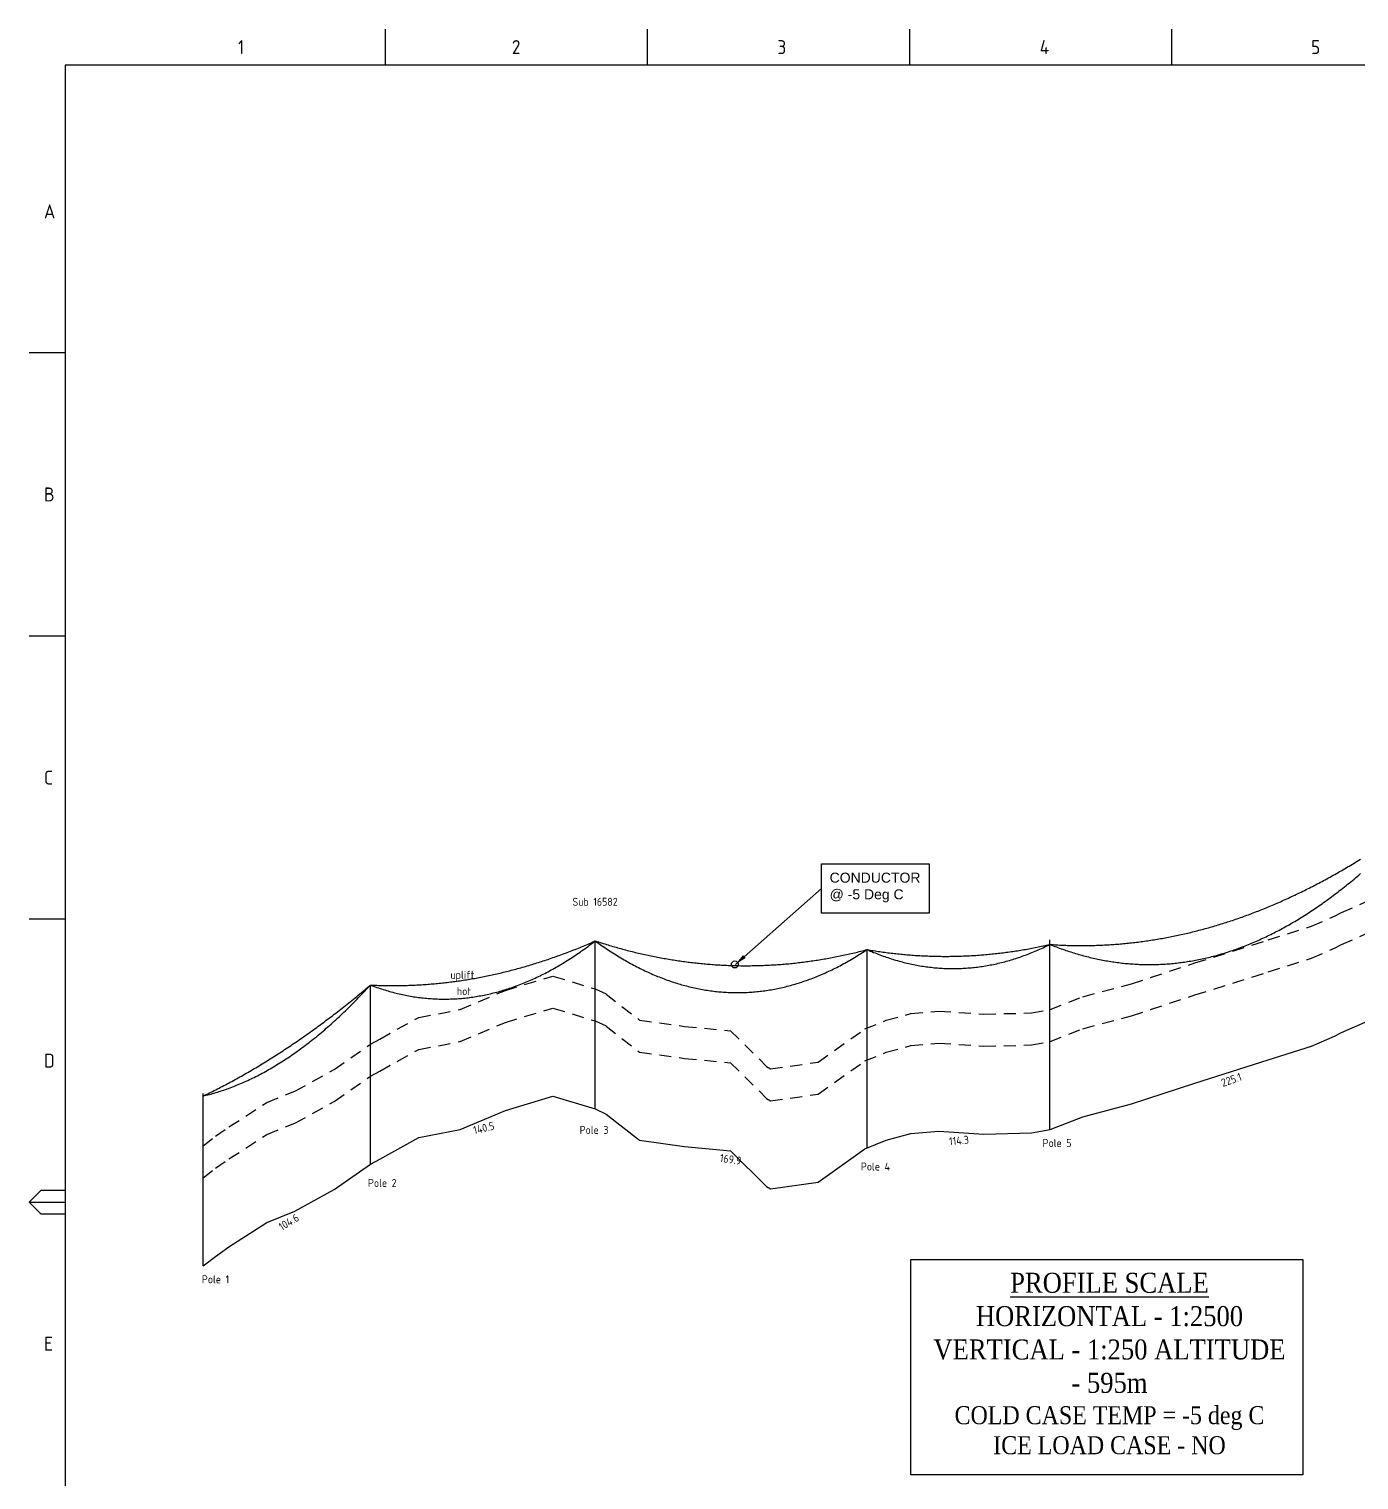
# Paper-space layout 'Profile & Earthing Sht 3' of a CAD drawing. Header units: metres, sheet in millimetres. Extents: x -21 to 813, y -3 to 583.
# Drawn here: x -20.5 to 311.9, y 220.8 to 583.4 of the extents above; entities that cross this region are included whole.
import ezdxf
from ezdxf.enums import TextEntityAlignment as Align

# ---------------------------------------------------------------- set-up
doc = ezdxf.new("R2010")
doc.units = ezdxf.units.M
doc.linetypes.add('Dash', pattern=[5, 3, -2])
doc.layers.get('0').update_dxf_attribs({"color": 6})
doc.layers.add('Notes', color=7, linetype='Continuous')
doc.layers.add('SupportsUG_SP_EXT', color=7, linetype='Continuous')
doc.styles.add('ARIAL', font='arial.ttf', dxfattribs={"height": 2})
doc.styles.add('iecISOCP', font='isocp.shx')
doc.styles.add('ISOCP', font='isocp.shx', dxfattribs={"height": 1.75})
doc.styles.get("Standard").update_dxf_attribs({"font": 'arial.ttf'})
doc.dimstyles.new('GISCAD Dim Style', dxfattribs={"dimtxt": 2.5, "dimasz": 3, "dimexe": 1.25, "dimexo": 0.625, "dimtad": 1, "dimtoh": 1, "dimdec": 1, "dimtxsty": 'ARIAL', "dimcen": 2.5, "dimadec": 0, "dimazin": 0, "dimtfac": 1, "dimtdec": 1, "dimtmove": 0, "dimatfit": 3, "dimfxl": 1.25, "dimarcsym": 0})

# ---------------------------------------------------------------- blocks, each defined once
blk = doc.blocks.new('A1_FRAME_TITLE')
at = {"layer": 'Notes', "linetype": 'Continuous'}
for p, q in [((89.14, 574.39), (89.14, 583.39)), ((154.65, 574.39), (154.65, 583.39)), ((220.16, 574.39), (220.16, 583.39)), ((285.67, 574.39), (285.67, 583.39)), ((9, 502.43), (0, 502.43)), ((8.99, 431.68), (0, 431.68)), ((8.99, 360.93), (0, 360.93)), ((0, 290.18), (3, 293.18)), ((0, 290.18), (9, 290.18)), ((3, 287.18), (0, 290.18)), ((3, 293.18), (8.99, 293.18)), ((8.99, 287.18), (3, 287.18))]:
    blk.add_line(p, q, dxfattribs=at)
at = {"layer": 'Notes', "color": 3, "linetype": 'Continuous'}
blk.add_line((9, 574.39), (9, 5.97), dxfattribs=at)
at = {"layer": 'Notes', "color": 3, "linetype": 'Continuous', "flags": 128}
for points in [[(149.5, 574.39), (9, 574.39)], [(824.37, 574.39), (149.5, 574.39)]]:
    blk.add_lwpolyline(points, dxfattribs=at)
blk.add_attdef('DRAFT_NUM', (29.9, 23.29), '', height=2.5, rotation=90)
at = {"layer": 'Notes', "color": 7, "style": 'iecISOCP'}
for s, p in [('1', (52.24, 577.12)), ('2', (120.7, 577.12)), ('3', (187.09, 577.12)), ('4', (252.67, 577.12)), ('5', (320.5, 577.12)), ('A', (3.74, 536.06)), ('B', (3.74, 465.31)), ('C', (3.74, 394.56)), ('D', (3.74, 323.81)), ('E', (3.74, 253.06))]:
    blk.add_text(s, height=3.5, dxfattribs=at).set_placement(p)
at = {"layer": 'Notes', "color": 7, "style": 'iecISOCP', "flags": 8}
blk.add_attdef('VERSION_NO', text='', height=2.5, rotation=90, dxfattribs=at).set_placement((302.04, 43.81), align=Align.MIDDLE_CENTER)
at = {"layer": 'Notes', "color": 7, "style": 'iecISOCP'}
for tag, p in [('CAP_NO', (513.19, 43.46)), ('IE_NUM', (513.05, 37.81)), ('REF_No_1', (335.24, 32.31)), ('REF_1', (362.52, 32.31)), ('GEN_WO', (441.71, 31.76)), ('HV_SWITCH', (513.46, 32.16)), ('REF_No_2', (335.24, 26.31)), ('REF_2', (362.52, 26.31)), ('OH_WO', (441.71, 25.81)), ('UBD_REF', (513.05, 25.83)), ('REF_No_3', (335.24, 20.31)), ('REF_3', (362.52, 20.31)), ('UG_WO', (441.71, 20.05)), ('GIS_MAP_No', (513.05, 20.04)), ('REF_No_4', (335.24, 14.31)), ('REF_4', (362.52, 14.31)), ('SUB_WO', (441.71, 13.81)), ('HV_OP_DIAG', (513.33, 14.2)), ('LGA', (512.95, 7.78))]:
    blk.add_attdef(tag, p, '', height=2.5, dxfattribs=at)
at = {"layer": 'Notes', "style": 'iecISOCP'}
for tag, p in [('T1', (684.37, 39.47)), ('T2', (684.37, 34.35)), ('T3', (684.37, 28.92)), ('T4', (684.37, 23.66)), ('T5', (684.37, 18.23)), ('T6', (684.37, 12.97))]:
    blk.add_attdef(tag, text='', height=3.5, dxfattribs=at).set_placement(p, align=Align.CENTER)
at = {"layer": 'Notes', "color": 7, "style": 'iecISOCP'}
for tag, p in [('scale', (567.76, 33.27)), ('DRAWN', (567.76, 24.93)), ('DATE', (567.76, 16.88)), ('CHD', (567.76, 8.37)), ('DESIGN', (605.62, 9.15))]:
    blk.add_attdef(tag, text='', height=2.5, dxfattribs=at).set_placement(p, align=Align.CENTER)
at = {"layer": 'Notes', "color": 4, "style": 'iecISOCP'}
blk.add_attdef('NUM', text='', height=7, dxfattribs=at).set_placement((792.37, 20.12), align=Align.MIDDLE_CENTER)
at = {"layer": 'Notes', "color": 1, "style": 'iecISOCP'}
blk.add_attdef('REV', text='', height=5, dxfattribs=at).set_placement((820.05, 17.1), align=Align.CENTER)
at = {"layer": 'Notes', "color": 7, "style": 'iecISOCP'}
for tag, p in [('NS', (790.71, 8.12)), ('SHTS', (805.41, 8.12))]:
    blk.add_attdef(tag, text='', height=2.5, dxfattribs=at).set_placement(p, align=Align.MIDDLE)
at = {"layer": 'Notes', "style": 'iecISOCP'}
blk.add_attdef('ExportID', (9.08, 2.39), '', height=2.5, dxfattribs=at)
at = {"layer": 'Notes', "style": 'iecISOCP', "flags": 1}
for tag, p in [('ProjectType', (14.17, -26.8)), ('ProjectNumber', (23.56, -26.82)), ('DrawingNumber', (35.51, -26.8)), ('ProjectDescription', (47.56, -26.83)), ('ExportDate', (60.28, -26.79)), ('ExportUserName', (69.15, -26.8)), ('DesignerCompanyName', (81.48, -26.79)), ('ExportAreaOfInterest', (97.1, -26.81)), ('GIS_SUCCESS', (112, -26.78)), ('CAD_SUCCESS', (121.79, -26.78)), ('DEPOTCODE', (132.11, -26.88)), ('ExportCategories', (140.08, -26.8)), ('Comments', (154.38, -26.88))]:
    blk.add_attdef(tag, p, '', height=1, dxfattribs=at)

psp = doc.layouts.new('Profile & Earthing Sht 3')

# ---------------------------------------------------------------- linework, layer by layer
at = {"layer": 'Notes', "color": 2, "linetype": 'Dash'}
for p, q in [((307.59, 362.57), (318.03, 367.21)), ((289.26, 355.73), (300.02, 359.17)), ((300.02, 359.17), (305.8, 361.65)), ((305.8, 361.65), (307.59, 362.57)), ((307.59, 354.57), (318.03, 359.21)), ((270.85, 349.97), (289.26, 355.73)), ((300.02, 351.17), (305.8, 353.65)), ((305.8, 353.65), (307.59, 354.57)), ((255.02, 344.77), (270.85, 349.97)), ((289.26, 347.73), (300.02, 351.17)), ((98.55, 343.13), (110.41, 346.69)), ((110.41, 346.69), (120.99, 343.49)), ((242.9, 341.53), (255.02, 344.77)), ((270.85, 341.97), (289.26, 347.73)), ((87.23, 338.33), (98.55, 343.13)), ((120.99, 343.49), (123.74, 342.21)), ((123.74, 342.21), (132.09, 335.69)), ((234.69, 338.33), (242.9, 341.53)), ((255.02, 336.77), (270.85, 341.97)), ((76.91, 336.37), (87.23, 338.33)), ((98.55, 335.13), (110.41, 338.69)), ((110.41, 338.69), (120.99, 335.49)), ((193.75, 335.65), (199.89, 337.33)), ((199.89, 337.33), (206.93, 337.97)), ((206.93, 337.97), (218.17, 337.17)), ((218.17, 337.17), (230.02, 337.49)), ((230.02, 337.49), (234.69, 338.33)), ((67.14, 330.97), (76.91, 336.37)), ((87.23, 330.33), (98.55, 335.13)), ((120.99, 335.49), (123.74, 334.21)), ((123.74, 334.21), (132.09, 327.69)), ((132.09, 335.69), (143.32, 334.13)), ((143.32, 334.13), (154.83, 333.05)), ((188.41, 333.49), (193.75, 335.65)), ((242.9, 333.53), (255.02, 336.77)), ((64.79, 329.65), (67.14, 330.97)), ((76.91, 328.37), (87.23, 330.33)), ((154.83, 333.05), (163.84, 324.13)), ((176.71, 325.21), (188.41, 333.49)), ((230.02, 329.49), (234.69, 330.33)), ((234.69, 330.33), (242.9, 333.53)), ((55.77, 323.37), (64.79, 329.65)), ((67.14, 322.97), (76.91, 328.37)), ((132.09, 327.69), (143.32, 326.13)), ((188.41, 325.49), (193.75, 327.65)), ((193.75, 327.65), (199.89, 329.33)), ((199.89, 329.33), (206.93, 329.97)), ((206.93, 329.97), (218.17, 329.17)), ((218.17, 329.17), (230.02, 329.49)), ((45.94, 317.93), (55.77, 323.37)), ((64.79, 321.65), (67.14, 322.97)), ((143.32, 326.13), (154.83, 325.05)), ((154.83, 325.05), (163.84, 316.13)), ((163.84, 324.13), (164.81, 323.49)), ((164.81, 323.49), (176.71, 325.21)), ((176.71, 317.21), (188.41, 325.49)), ((55.77, 315.37), (64.79, 321.65)), ((38.94, 315.13), (45.94, 317.93)), ((163.84, 316.13), (164.81, 315.49)), ((164.81, 315.49), (176.71, 317.21)), ((29.43, 309.01), (38.94, 315.13)), ((45.94, 309.93), (55.77, 315.37)), ((26.07, 306.65), (29.43, 309.01)), ((38.94, 307.13), (45.94, 309.93)), ((22.96, 304.25), (26.07, 306.65)), ((29.43, 301.01), (38.94, 307.13)), ((26.07, 298.65), (29.43, 301.01)), ((22.96, 296.25), (26.07, 298.65))]:
    psp.add_line(p, q, dxfattribs=at)
at = {"layer": 'Notes', "color": 3}
for p, q in [((121, 353.64), (121, 355.48)), ((121, 353.64), (121, 355.48)), ((121, 353.64), (121, 355.48)), ((121, 353.64), (121, 355.48)), ((188.96, 351.71), (188.96, 353.31)), ((188.96, 351.71), (188.96, 353.31)), ((188.96, 351.71), (188.96, 353.31)), ((188.96, 351.71), (188.96, 353.31)), ((64.8, 342.77), (64.8, 344.45)), ((64.8, 342.77), (64.8, 344.45)), ((64.8, 342.77), (64.8, 344.45)), ((64.8, 342.77), (64.8, 344.45)), ((22.96, 278.25), (22.96, 286.25))]:
    psp.add_line(p, q, dxfattribs=at)
at = {"layer": 'Notes', "color": 0}
for p, q in [((234.68, 308.33), (234.68, 355.77)), ((121, 313.48), (121, 353.64)), ((64.8, 299.65), (64.8, 342.77)), ((22.96, 274.25), (22.96, 317.32))]:
    psp.add_line(p, q, dxfattribs=at)
at = {"layer": 'Notes', "color": 5}
psp.add_line((188.96, 303.71), (188.96, 351.71), dxfattribs=at)
at = {"layer": 'Notes'}
for p, q in [((307.59, 332.57), (318.03, 337.21)), ((300.02, 329.17), (305.8, 331.65)), ((305.8, 331.65), (307.59, 332.57)), ((289.26, 325.73), (300.02, 329.17)), ((270.85, 319.97), (289.26, 325.73)), ((255.02, 314.77), (270.85, 319.97)), ((98.55, 313.13), (110.41, 316.69)), ((110.41, 316.69), (120.99, 313.49)), ((87.23, 308.33), (98.55, 313.13)), ((120.99, 313.49), (123.74, 312.21)), ((123.74, 312.21), (132.09, 305.69)), ((242.9, 311.53), (255.02, 314.77)), ((76.91, 306.37), (87.23, 308.33)), ((230.02, 307.49), (234.69, 308.33)), ((234.69, 308.33), (242.9, 311.53)), ((67.14, 300.97), (76.91, 306.37)), ((132.09, 305.69), (143.32, 304.13)), ((188.41, 303.49), (193.75, 305.65)), ((193.75, 305.65), (199.89, 307.33)), ((199.89, 307.33), (206.93, 307.97)), ((206.93, 307.97), (218.17, 307.17)), ((218.17, 307.17), (230.02, 307.49)), ((143.32, 304.13), (154.83, 303.05)), ((154.83, 303.05), (163.84, 294.13)), ((176.71, 295.21), (188.41, 303.49)), ((55.77, 293.37), (64.79, 299.65)), ((64.79, 299.65), (67.14, 300.97)), ((163.84, 294.13), (164.81, 293.49)), ((164.81, 293.49), (176.71, 295.21)), ((45.94, 287.93), (55.77, 293.37)), ((38.94, 285.13), (45.94, 287.93)), ((29.43, 279.01), (38.94, 285.13)), ((22.96, 274.25), (26.07, 276.65)), ((26.07, 276.65), (29.43, 279.01))]:
    psp.add_line(p, q, dxfattribs=at)
at = {"layer": 'Notes', "color": 7}
psp.add_lwpolyline([(177.52, 374.79), (204.44, 374.79), (204.44, 362.41), (177.52, 362.41)], close=True, dxfattribs=at)
at = {"layer": 'Notes', "color": 3}
for points in [[(234.68, 354.61), (235.08, 354.58), (235.48, 354.55), (235.88, 354.53), (236.28, 354.5), (236.68, 354.48), (237.08, 354.46), (237.48, 354.44), (237.88, 354.43), (238.28, 354.41), (238.68, 354.4), (239.08, 354.38), (239.48, 354.37), (239.88, 354.36), (240.28, 354.35), (240.68, 354.34), (241.08, 354.34), (241.48, 354.33), (241.88, 354.33), (242.28, 354.33), (242.68, 354.33), (243.08, 354.33), (243.48, 354.33), (243.88, 354.33), (244.28, 354.34), (244.68, 354.35), (245.08, 354.35), (245.48, 354.36), (245.88, 354.38), (246.28, 354.39), (246.68, 354.4), (247.08, 354.42), (247.48, 354.43), (247.88, 354.45), (248.28, 354.47), (248.68, 354.49), (249.08, 354.51), (249.48, 354.54), (249.88, 354.56), (250.28, 354.59), (250.68, 354.62), (251.08, 354.65), (251.48, 354.68), (251.88, 354.71), (252.28, 354.74), (252.68, 354.78), (253.08, 354.82), (253.48, 354.85), (253.88, 354.89), (254.28, 354.93), (254.68, 354.98), (255.08, 355.02), (255.48, 355.06), (255.88, 355.11), (256.28, 355.16), (256.68, 355.21), (257.08, 355.26), (257.48, 355.31), (257.88, 355.36), (258.28, 355.42), (258.68, 355.48), (259.08, 355.53), (259.48, 355.59), (259.88, 355.65), (260.28, 355.72), (260.68, 355.78), (261.08, 355.84), (261.48, 355.91), (261.88, 355.98), (262.28, 356.05), (262.68, 356.12), (263.08, 356.19), (263.48, 356.26), (263.88, 356.34), (264.28, 356.42), (264.68, 356.49), (265.08, 356.57), (265.48, 356.65), (265.88, 356.74), (266.28, 356.82), (266.68, 356.9), (267.08, 356.99), (267.48, 357.08), (267.88, 357.17), (268.28, 357.26), (268.68, 357.35), (269.08, 357.44), (269.48, 357.54), (269.88, 357.63), (270.28, 357.73), (270.68, 357.83), (271.08, 357.93), (271.48, 358.03), (271.88, 358.14), (272.28, 358.24), (272.68, 358.35), (273.08, 358.45), (273.48, 358.56), (273.88, 358.67), (274.28, 358.79), (274.68, 358.9), (275.08, 359.01), (275.48, 359.13), (275.88, 359.25), (276.28, 359.37), (276.68, 359.49), (277.08, 359.61), (277.48, 359.73), (277.88, 359.86), (278.28, 359.98), (278.68, 360.11), (279.08, 360.24), (279.48, 360.37), (279.88, 360.5), (280.28, 360.63), (280.68, 360.77), (281.08, 360.9), (281.48, 361.04), (281.88, 361.18), (282.28, 361.32), (282.68, 361.46), (283.08, 361.61), (283.48, 361.75), (283.88, 361.9), (284.28, 362.04), (284.68, 362.19), (285.08, 362.34), (285.48, 362.49), (285.88, 362.65), (286.28, 362.8), (286.68, 362.96), (287.08, 363.12), (287.48, 363.27), (287.88, 363.43), (288.28, 363.6), (288.68, 363.76), (289.08, 363.92), (289.48, 364.09), (289.88, 364.26), (290.28, 364.43), (290.68, 364.6), (291.08, 364.77), (291.48, 364.94), (291.88, 365.12), (292.28, 365.29), (292.68, 365.47), (293.08, 365.65), (293.48, 365.83), (293.88, 366.01), (294.28, 366.19), (294.68, 366.38), (295.08, 366.56), (295.48, 366.75), (295.88, 366.94), (296.28, 367.13), (296.68, 367.32), (297.08, 367.51), (297.48, 367.71), (297.88, 367.9), (298.28, 368.1), (298.68, 368.3), (299.08, 368.5), (299.48, 368.7), (299.88, 368.9), (300.28, 369.11), (300.68, 369.31), (301.08, 369.52), (301.48, 369.73), (301.88, 369.94), (302.28, 370.15), (302.68, 370.36), (303.08, 370.58), (303.48, 370.79), (303.88, 371.01), (304.28, 371.23), (304.68, 371.45), (305.08, 371.67), (305.48, 371.89), (305.88, 372.12), (306.28, 372.34), (306.68, 372.57), (307.08, 372.8), (307.48, 373.03), (307.88, 373.26), (308.28, 373.49), (308.68, 373.73), (309.08, 373.96), (309.48, 374.2), (309.88, 374.44), (310.28, 374.68), (310.68, 374.92), (311.08, 375.16), (311.48, 375.4), (311.88, 375.65), (312.28, 375.9)], [(64.8, 344.45), (65.2, 344.44), (65.6, 344.42), (66, 344.4), (66.4, 344.39), (66.8, 344.37), (67.2, 344.36), (67.6, 344.35), (68, 344.34), (68.4, 344.34), (68.8, 344.33), (69.2, 344.32), (69.6, 344.32), (70, 344.32), (70.4, 344.32), (70.8, 344.32), (71.2, 344.32), (71.6, 344.32), (72, 344.33), (72.4, 344.34), (72.8, 344.34), (73.2, 344.35), (73.6, 344.36), (74, 344.38), (74.4, 344.39), (74.8, 344.4), (75.2, 344.42), (75.6, 344.44), (76, 344.46), (76.4, 344.48), (76.8, 344.5), (77.2, 344.52), (77.6, 344.55), (78, 344.57), (78.4, 344.6), (78.8, 344.63), (79.2, 344.66), (79.6, 344.69), (80, 344.72), (80.4, 344.76), (80.8, 344.79), (81.2, 344.83), (81.6, 344.87), (82, 344.91), (82.4, 344.95), (82.8, 344.99), (83.2, 345.03), (83.6, 345.08), (84, 345.13), (84.4, 345.17), (84.8, 345.22), (85.2, 345.27), (85.6, 345.33), (86, 345.38), (86.4, 345.44), (86.8, 345.49), (87.2, 345.55), (87.6, 345.61), (88, 345.67), (88.4, 345.73), (88.8, 345.8), (89.2, 345.86), (89.6, 345.93), (90, 345.99), (90.4, 346.06), (90.8, 346.13), (91.2, 346.21), (91.6, 346.28), (92, 346.35), (92.4, 346.43), (92.8, 346.51), (93.2, 346.59), (93.6, 346.67), (94, 346.75), (94.4, 346.83), (94.8, 346.92), (95.2, 347), (95.6, 347.09), (96, 347.18), (96.4, 347.27), (96.8, 347.36), (97.2, 347.45), (97.6, 347.55), (98, 347.64), (98.4, 347.74), (98.8, 347.84), (99.2, 347.94), (99.6, 348.04), (100, 348.14), (100.4, 348.24), (100.8, 348.35), (101.2, 348.46), (101.6, 348.56), (102, 348.67), (102.4, 348.78), (102.8, 348.9), (103.2, 349.01), (103.6, 349.13), (104, 349.24), (104.4, 349.36), (104.8, 349.48), (105.2, 349.6), (105.6, 349.72), (106, 349.85), (106.4, 349.97), (106.8, 350.1), (107.2, 350.22), (107.6, 350.35), (108, 350.48), (108.4, 350.62), (108.8, 350.75), (109.2, 350.88), (109.6, 351.02), (110, 351.16), (110.4, 351.3), (110.8, 351.44), (111.2, 351.58), (111.6, 351.72), (112, 351.86), (112.4, 352.01), (112.8, 352.16), (113.2, 352.31), (113.6, 352.46), (114, 352.61), (114.4, 352.76), (114.8, 352.91), (115.2, 353.07), (115.6, 353.23), (116, 353.38), (116.4, 353.54), (116.8, 353.71), (117.2, 353.87), (117.6, 354.03), (118, 354.2), (118.4, 354.36), (118.8, 354.53), (119.2, 354.7), (119.6, 354.87), (120, 355.04), (120.4, 355.22), (120.8, 355.39), (121, 355.48)], [(121, 355.48), (121.4, 355.35), (121.8, 355.22), (122.2, 355.09), (122.6, 354.97), (123, 354.84), (123.4, 354.72), (123.8, 354.6), (124.2, 354.47), (124.6, 354.36), (125, 354.24), (125.4, 354.12), (125.8, 354), (126.2, 353.89), (126.6, 353.78), (127, 353.67), (127.4, 353.56), (127.8, 353.45), (128.2, 353.34), (128.6, 353.24), (129, 353.13), (129.4, 353.03), (129.8, 352.93), (130.2, 352.83), (130.6, 352.73), (131, 352.63), (131.4, 352.54), (131.8, 352.44), (132.2, 352.35), (132.6, 352.26), (133, 352.17), (133.4, 352.08), (133.8, 351.99), (134.2, 351.9), (134.6, 351.82), (135, 351.74), (135.4, 351.65), (135.8, 351.57), (136.2, 351.5), (136.6, 351.42), (137, 351.34), (137.4, 351.27), (137.8, 351.19), (138.2, 351.12), (138.6, 351.05), (139, 350.98), (139.4, 350.91), (139.8, 350.85), (140.2, 350.78), (140.6, 350.72), (141, 350.66), (141.4, 350.59), (141.8, 350.53), (142.2, 350.48), (142.6, 350.42), (143, 350.36), (143.4, 350.31), (143.8, 350.26), (144.2, 350.21), (144.6, 350.16), (145, 350.11), (145.4, 350.06), (145.8, 350.02), (146.2, 349.97), (146.6, 349.93), (147, 349.89), (147.4, 349.85), (147.8, 349.81), (148.2, 349.77), (148.6, 349.74), (149, 349.7), (149.4, 349.67), (149.8, 349.64), (150.2, 349.61), (150.6, 349.58), (151, 349.55), (151.4, 349.53), (151.8, 349.5), (152.2, 349.48), (152.6, 349.46), (153, 349.44), (153.4, 349.42), (153.8, 349.4), (154.2, 349.38), (154.6, 349.37), (155, 349.35), (155.4, 349.34), (155.8, 349.33), (156.2, 349.32), (156.6, 349.32), (157, 349.31), (157.4, 349.3), (157.8, 349.3), (158.2, 349.3), (158.6, 349.3), (159, 349.3), (159.4, 349.3), (159.8, 349.3), (160.2, 349.31), (160.6, 349.31), (161, 349.32), (161.4, 349.33), (161.8, 349.34), (162.2, 349.35), (162.6, 349.37), (163, 349.38), (163.4, 349.4), (163.8, 349.41), (164.2, 349.43), (164.6, 349.45), (165, 349.47), (165.4, 349.5), (165.8, 349.52), (166.2, 349.55), (166.6, 349.57), (167, 349.6), (167.4, 349.63), (167.8, 349.66), (168.2, 349.7), (168.6, 349.73), (169, 349.77), (169.4, 349.8), (169.8, 349.84), (170.2, 349.88), (170.6, 349.92), (171, 349.96), (171.4, 350.01), (171.8, 350.05), (172.2, 350.1), (172.6, 350.15), (173, 350.2), (173.4, 350.25), (173.8, 350.3), (174.2, 350.35), (174.6, 350.41), (175, 350.47), (175.4, 350.52), (175.8, 350.58), (176.2, 350.64), (176.6, 350.71), (177, 350.77), (177.4, 350.83), (177.8, 350.9), (178.2, 350.97), (178.6, 351.04), (179, 351.11), (179.4, 351.18), (179.8, 351.25), (180.2, 351.33), (180.6, 351.4), (181, 351.48), (181.4, 351.56), (181.8, 351.64), (182.2, 351.72), (182.6, 351.8), (183, 351.89), (183.4, 351.97), (183.8, 352.06), (184.2, 352.15), (184.6, 352.24), (185, 352.33), (185.4, 352.42), (185.8, 352.52), (186.2, 352.61), (186.6, 352.71), (187, 352.81), (187.4, 352.91), (187.8, 353.01), (188.2, 353.11), (188.6, 353.22), (188.96, 353.31)], [(188.96, 353.31), (189.36, 353.24), (189.76, 353.18), (190.16, 353.11), (190.56, 353.05), (190.96, 352.99), (191.36, 352.92), (191.76, 352.87), (192.16, 352.81), (192.56, 352.75), (192.96, 352.7), (193.36, 352.64), (193.76, 352.59), (194.16, 352.54), (194.56, 352.49), (194.96, 352.44), (195.36, 352.39), (195.76, 352.35), (196.16, 352.3), (196.56, 352.26), (196.96, 352.22), (197.36, 352.18), (197.76, 352.14), (198.16, 352.11), (198.56, 352.07), (198.96, 352.04), (199.36, 352), (199.76, 351.97), (200.16, 351.94), (200.56, 351.91), (200.96, 351.88), (201.36, 351.86), (201.76, 351.83), (202.16, 351.81), (202.56, 351.79), (202.96, 351.77), (203.36, 351.75), (203.76, 351.73), (204.16, 351.72), (204.56, 351.7), (204.96, 351.69), (205.36, 351.68), (205.76, 351.67), (206.16, 351.66), (206.56, 351.65), (206.96, 351.64), (207.36, 351.64), (207.76, 351.63), (208.16, 351.63), (208.56, 351.63), (208.96, 351.63), (209.36, 351.63), (209.76, 351.64), (210.16, 351.64), (210.56, 351.65), (210.96, 351.66), (211.36, 351.67), (211.76, 351.68), (212.16, 351.69), (212.56, 351.7), (212.96, 351.72), (213.36, 351.73), (213.76, 351.75), (214.16, 351.77), (214.56, 351.79), (214.96, 351.81), (215.36, 351.83), (215.76, 351.86), (216.16, 351.88), (216.56, 351.91), (216.96, 351.94), (217.36, 351.97), (217.76, 352), (218.16, 352.03), (218.56, 352.07), (218.96, 352.1), (219.36, 352.14), (219.76, 352.18), (220.16, 352.22), (220.56, 352.26), (220.96, 352.3), (221.36, 352.35), (221.76, 352.39), (222.16, 352.44), (222.56, 352.49), (222.96, 352.54), (223.36, 352.59), (223.76, 352.64), (224.16, 352.69), (224.56, 352.75), (224.96, 352.8), (225.36, 352.86), (225.76, 352.92), (226.16, 352.98), (226.56, 353.04), (226.96, 353.11), (227.36, 353.17), (227.76, 353.24), (228.16, 353.31), (228.56, 353.37), (228.96, 353.45), (229.36, 353.52), (229.76, 353.59), (230.16, 353.67), (230.56, 353.74), (230.96, 353.82), (231.36, 353.9), (231.76, 353.98), (232.16, 354.06), (232.56, 354.14), (232.96, 354.23), (233.36, 354.31), (233.76, 354.4), (234.16, 354.49), (234.56, 354.58), (234.68, 354.61)], [(22.96, 316.72), (23.36, 316.91), (23.76, 317.1), (24.16, 317.3), (24.56, 317.49), (24.96, 317.69), (25.36, 317.89), (25.76, 318.09), (26.16, 318.29), (26.56, 318.5), (26.96, 318.7), (27.36, 318.91), (27.76, 319.12), (28.16, 319.33), (28.56, 319.54), (28.96, 319.75), (29.36, 319.96), (29.76, 320.18), (30.16, 320.39), (30.56, 320.61), (30.96, 320.83), (31.36, 321.05), (31.76, 321.27), (32.16, 321.49), (32.56, 321.72), (32.96, 321.95), (33.36, 322.17), (33.76, 322.4), (34.16, 322.63), (34.56, 322.86), (34.96, 323.1), (35.36, 323.33), (35.76, 323.57), (36.16, 323.8), (36.56, 324.04), (36.96, 324.28), (37.36, 324.52), (37.76, 324.77), (38.16, 325.01), (38.56, 325.26), (38.96, 325.51), (39.36, 325.75), (39.76, 326), (40.16, 326.26), (40.56, 326.51), (40.96, 326.76), (41.36, 327.02), (41.76, 327.27), (42.16, 327.53), (42.56, 327.79), (42.96, 328.05), (43.36, 328.32), (43.76, 328.58), (44.16, 328.85), (44.56, 329.11), (44.96, 329.38), (45.36, 329.65), (45.76, 329.92), (46.16, 330.19), (46.56, 330.47), (46.96, 330.74), (47.36, 331.02), (47.76, 331.3), (48.16, 331.58), (48.56, 331.86), (48.96, 332.14), (49.36, 332.43), (49.76, 332.71), (50.16, 333), (50.56, 333.28), (50.96, 333.57), (51.36, 333.87), (51.76, 334.16), (52.16, 334.45), (52.56, 334.75), (52.96, 335.04), (53.36, 335.34), (53.76, 335.64), (54.16, 335.94), (54.56, 336.24), (54.96, 336.55), (55.36, 336.85), (55.76, 337.16), (56.16, 337.46), (56.56, 337.77), (56.96, 338.08), (57.36, 338.4), (57.76, 338.71), (58.16, 339.02), (58.56, 339.34), (58.96, 339.66), (59.36, 339.98), (59.76, 340.3), (60.16, 340.62), (60.56, 340.94), (60.96, 341.27), (61.36, 341.59), (61.76, 341.92), (62.16, 342.25), (62.56, 342.58), (62.96, 342.91), (63.36, 343.24), (63.76, 343.58), (64.16, 343.91), (64.56, 344.25), (64.8, 344.45)]]:
    psp.add_lwpolyline(points, dxfattribs=at)
at = {"layer": 'Notes', "color": 1}
for points in [[(234.68, 354.61), (235.08, 354.45), (235.48, 354.29), (235.88, 354.13), (236.28, 353.98), (236.68, 353.83), (237.08, 353.68), (237.48, 353.54), (237.88, 353.39), (238.28, 353.25), (238.68, 353.12), (239.08, 352.98), (239.48, 352.85), (239.88, 352.72), (240.28, 352.6), (240.68, 352.47), (241.08, 352.35), (241.48, 352.23), (241.88, 352.11), (242.28, 352), (242.68, 351.89), (243.08, 351.78), (243.48, 351.68), (243.88, 351.57), (244.28, 351.47), (244.68, 351.37), (245.08, 351.28), (245.48, 351.19), (245.88, 351.1), (246.28, 351.01), (246.68, 350.92), (247.08, 350.84), (247.48, 350.76), (247.88, 350.68), (248.28, 350.61), (248.68, 350.54), (249.08, 350.47), (249.48, 350.4), (249.88, 350.34), (250.28, 350.28), (250.68, 350.22), (251.08, 350.16), (251.48, 350.11), (251.88, 350.06), (252.28, 350.01), (252.68, 349.96), (253.08, 349.92), (253.48, 349.88), (253.88, 349.84), (254.28, 349.81), (254.68, 349.77), (255.08, 349.74), (255.48, 349.72), (255.88, 349.69), (256.28, 349.67), (256.68, 349.65), (257.08, 349.63), (257.48, 349.62), (257.88, 349.61), (258.28, 349.6), (258.68, 349.59), (259.08, 349.59), (259.48, 349.58), (259.88, 349.59), (260.28, 349.59), (260.68, 349.6), (261.08, 349.6), (261.48, 349.62), (261.88, 349.63), (262.28, 349.65), (262.68, 349.67), (263.08, 349.69), (263.48, 349.71), (263.88, 349.74), (264.28, 349.77), (264.68, 349.8), (265.08, 349.84), (265.48, 349.88), (265.88, 349.92), (266.28, 349.96), (266.68, 350), (267.08, 350.05), (267.48, 350.1), (267.88, 350.16), (268.28, 350.21), (268.68, 350.27), (269.08, 350.33), (269.48, 350.4), (269.88, 350.46), (270.28, 350.53), (270.68, 350.6), (271.08, 350.68), (271.48, 350.75), (271.88, 350.83), (272.28, 350.92), (272.68, 351), (273.08, 351.09), (273.48, 351.18), (273.88, 351.27), (274.28, 351.37), (274.68, 351.46), (275.08, 351.56), (275.48, 351.67), (275.88, 351.77), (276.28, 351.88), (276.68, 351.99), (277.08, 352.1), (277.48, 352.22), (277.88, 352.34), (278.28, 352.46), (278.68, 352.58), (279.08, 352.71), (279.48, 352.84), (279.88, 352.97), (280.28, 353.1), (280.68, 353.24), (281.08, 353.38), (281.48, 353.52), (281.88, 353.67), (282.28, 353.82), (282.68, 353.97), (283.08, 354.12), (283.48, 354.27), (283.88, 354.43), (284.28, 354.59), (284.68, 354.75), (285.08, 354.92), (285.48, 355.09), (285.88, 355.26), (286.28, 355.43), (286.68, 355.61), (287.08, 355.79), (287.48, 355.97), (287.88, 356.15), (288.28, 356.34), (288.68, 356.53), (289.08, 356.72), (289.48, 356.91), (289.88, 357.11), (290.28, 357.31), (290.68, 357.51), (291.08, 357.72), (291.48, 357.92), (291.88, 358.13), (292.28, 358.35), (292.68, 358.56), (293.08, 358.78), (293.48, 359), (293.88, 359.22), (294.28, 359.45), (294.68, 359.68), (295.08, 359.91), (295.48, 360.14), (295.88, 360.38), (296.28, 360.61), (296.68, 360.86), (297.08, 361.1), (297.48, 361.35), (297.88, 361.6), (298.28, 361.85), (298.68, 362.1), (299.08, 362.36), (299.48, 362.62), (299.88, 362.88), (300.28, 363.15), (300.68, 363.41), (301.08, 363.68), (301.48, 363.96), (301.88, 364.23), (302.28, 364.51), (302.68, 364.79), (303.08, 365.07), (303.48, 365.36), (303.88, 365.65), (304.28, 365.94), (304.68, 366.23), (305.08, 366.53), (305.48, 366.83), (305.88, 367.13), (306.28, 367.43), (306.68, 367.74), (307.08, 368.05), (307.48, 368.36), (307.88, 368.67), (308.28, 368.99), (308.68, 369.31), (309.08, 369.63), (309.48, 369.96), (309.88, 370.29), (310.28, 370.62), (310.68, 370.95), (311.08, 371.28), (311.48, 371.62), (311.88, 371.96), (312.28, 372.31)], [(64.8, 344.45), (65.2, 344.3), (65.6, 344.16), (66, 344.01), (66.4, 343.87), (66.8, 343.74), (67.2, 343.6), (67.6, 343.47), (68, 343.35), (68.4, 343.22), (68.8, 343.1), (69.2, 342.98), (69.6, 342.87), (70, 342.76), (70.4, 342.65), (70.8, 342.55), (71.2, 342.45), (71.6, 342.35), (72, 342.26), (72.4, 342.16), (72.8, 342.08), (73.2, 341.99), (73.6, 341.91), (74, 341.83), (74.4, 341.76), (74.8, 341.69), (75.2, 341.62), (75.6, 341.55), (76, 341.49), (76.4, 341.43), (76.8, 341.38), (77.2, 341.33), (77.6, 341.28), (78, 341.23), (78.4, 341.19), (78.8, 341.15), (79.2, 341.12), (79.6, 341.09), (80, 341.06), (80.4, 341.03), (80.8, 341.01), (81.2, 340.99), (81.6, 340.97), (82, 340.96), (82.4, 340.95), (82.8, 340.95), (83.2, 340.94), (83.6, 340.95), (84, 340.95), (84.4, 340.96), (84.8, 340.97), (85.2, 340.98), (85.6, 341), (86, 341.02), (86.4, 341.04), (86.8, 341.07), (87.2, 341.1), (87.6, 341.13), (88, 341.17), (88.4, 341.21), (88.8, 341.25), (89.2, 341.3), (89.6, 341.35), (90, 341.4), (90.4, 341.46), (90.8, 341.52), (91.2, 341.58), (91.6, 341.65), (92, 341.72), (92.4, 341.79), (92.8, 341.86), (93.2, 341.94), (93.6, 342.03), (94, 342.11), (94.4, 342.2), (94.8, 342.29), (95.2, 342.39), (95.6, 342.49), (96, 342.59), (96.4, 342.7), (96.8, 342.8), (97.2, 342.92), (97.6, 343.03), (98, 343.15), (98.4, 343.27), (98.8, 343.4), (99.2, 343.53), (99.6, 343.66), (100, 343.79), (100.4, 343.93), (100.8, 344.07), (101.2, 344.22), (101.6, 344.37), (102, 344.52), (102.4, 344.67), (102.8, 344.83), (103.2, 344.99), (103.6, 345.15), (104, 345.32), (104.4, 345.49), (104.8, 345.67), (105.2, 345.85), (105.6, 346.03), (106, 346.21), (106.4, 346.4), (106.8, 346.59), (107.2, 346.78), (107.6, 346.98), (108, 347.18), (108.4, 347.38), (108.8, 347.59), (109.2, 347.8), (109.6, 348.01), (110, 348.23), (110.4, 348.45), (110.8, 348.68), (111.2, 348.9), (111.6, 349.13), (112, 349.37), (112.4, 349.6), (112.8, 349.84), (113.2, 350.08), (113.6, 350.33), (114, 350.58), (114.4, 350.83), (114.8, 351.09), (115.2, 351.35), (115.6, 351.61), (116, 351.88), (116.4, 352.15), (116.8, 352.42), (117.2, 352.7), (117.6, 352.98), (118, 353.26), (118.4, 353.54), (118.8, 353.83), (119.2, 354.13), (119.6, 354.42), (120, 354.72), (120.4, 355.02), (120.8, 355.33), (121, 355.48)], [(121, 355.48), (121.4, 355.19), (121.8, 354.91), (122.2, 354.62), (122.6, 354.34), (123, 354.07), (123.4, 353.8), (123.8, 353.53), (124.2, 353.26), (124.6, 353), (125, 352.74), (125.4, 352.48), (125.8, 352.23), (126.2, 351.98), (126.6, 351.73), (127, 351.49), (127.4, 351.25), (127.8, 351.01), (128.2, 350.78), (128.6, 350.55), (129, 350.32), (129.4, 350.1), (129.8, 349.88), (130.2, 349.66), (130.6, 349.45), (131, 349.23), (131.4, 349.03), (131.8, 348.82), (132.2, 348.62), (132.6, 348.43), (133, 348.23), (133.4, 348.04), (133.8, 347.85), (134.2, 347.67), (134.6, 347.49), (135, 347.31), (135.4, 347.13), (135.8, 346.96), (136.2, 346.8), (136.6, 346.63), (137, 346.47), (137.4, 346.31), (137.8, 346.16), (138.2, 346), (138.6, 345.86), (139, 345.71), (139.4, 345.57), (139.8, 345.43), (140.2, 345.3), (140.6, 345.16), (141, 345.04), (141.4, 344.91), (141.8, 344.79), (142.2, 344.67), (142.6, 344.55), (143, 344.44), (143.4, 344.33), (143.8, 344.23), (144.2, 344.12), (144.6, 344.02), (145, 343.93), (145.4, 343.84), (145.8, 343.75), (146.2, 343.66), (146.6, 343.58), (147, 343.5), (147.4, 343.42), (147.8, 343.35), (148.2, 343.28), (148.6, 343.21), (149, 343.15), (149.4, 343.09), (149.8, 343.03), (150.2, 342.98), (150.6, 342.93), (151, 342.88), (151.4, 342.84), (151.8, 342.8), (152.2, 342.76), (152.6, 342.73), (153, 342.69), (153.4, 342.67), (153.8, 342.64), (154.2, 342.62), (154.6, 342.6), (155, 342.59), (155.4, 342.58), (155.8, 342.57), (156.2, 342.57), (156.6, 342.57), (157, 342.57), (157.4, 342.57), (157.8, 342.58), (158.2, 342.59), (158.6, 342.61), (159, 342.63), (159.4, 342.65), (159.8, 342.67), (160.2, 342.7), (160.6, 342.73), (161, 342.77), (161.4, 342.81), (161.8, 342.85), (162.2, 342.89), (162.6, 342.94), (163, 342.99), (163.4, 343.05), (163.8, 343.1), (164.2, 343.17), (164.6, 343.23), (165, 343.3), (165.4, 343.37), (165.8, 343.44), (166.2, 343.52), (166.6, 343.6), (167, 343.68), (167.4, 343.77), (167.8, 343.86), (168.2, 343.96), (168.6, 344.05), (169, 344.15), (169.4, 344.26), (169.8, 344.36), (170.2, 344.47), (170.6, 344.59), (171, 344.7), (171.4, 344.82), (171.8, 344.95), (172.2, 345.07), (172.6, 345.2), (173, 345.33), (173.4, 345.47), (173.8, 345.61), (174.2, 345.75), (174.6, 345.9), (175, 346.05), (175.4, 346.2), (175.8, 346.36), (176.2, 346.52), (176.6, 346.68), (177, 346.84), (177.4, 347.01), (177.8, 347.19), (178.2, 347.36), (178.6, 347.54), (179, 347.72), (179.4, 347.91), (179.8, 348.1), (180.2, 348.29), (180.6, 348.48), (181, 348.68), (181.4, 348.88), (181.8, 349.09), (182.2, 349.3), (182.6, 349.51), (183, 349.72), (183.4, 349.94), (183.8, 350.16), (184.2, 350.39), (184.6, 350.61), (185, 350.85), (185.4, 351.08), (185.8, 351.32), (186.2, 351.56), (186.6, 351.8), (187, 352.05), (187.4, 352.3), (187.8, 352.55), (188.2, 352.81), (188.6, 353.07), (188.96, 353.31)], [(188.96, 353.31), (189.36, 353.14), (189.76, 352.96), (190.16, 352.8), (190.56, 352.63), (190.96, 352.47), (191.36, 352.31), (191.76, 352.16), (192.16, 352.01), (192.56, 351.86), (192.96, 351.71), (193.36, 351.57), (193.76, 351.43), (194.16, 351.3), (194.56, 351.16), (194.96, 351.04), (195.36, 350.91), (195.76, 350.79), (196.16, 350.67), (196.56, 350.55), (196.96, 350.44), (197.36, 350.33), (197.76, 350.23), (198.16, 350.12), (198.56, 350.03), (198.96, 349.93), (199.36, 349.84), (199.76, 349.75), (200.16, 349.66), (200.56, 349.58), (200.96, 349.5), (201.36, 349.42), (201.76, 349.35), (202.16, 349.28), (202.56, 349.21), (202.96, 349.15), (203.36, 349.09), (203.76, 349.04), (204.16, 348.98), (204.56, 348.93), (204.96, 348.89), (205.36, 348.84), (205.76, 348.8), (206.16, 348.77), (206.56, 348.73), (206.96, 348.7), (207.36, 348.67), (207.76, 348.65), (208.16, 348.63), (208.56, 348.61), (208.96, 348.6), (209.36, 348.59), (209.76, 348.58), (210.16, 348.58), (210.56, 348.58), (210.96, 348.58), (211.36, 348.59), (211.76, 348.6), (212.16, 348.61), (212.56, 348.62), (212.96, 348.64), (213.36, 348.67), (213.76, 348.69), (214.16, 348.72), (214.56, 348.75), (214.96, 348.79), (215.36, 348.83), (215.76, 348.87), (216.16, 348.91), (216.56, 348.96), (216.96, 349.01), (217.36, 349.07), (217.76, 349.13), (218.16, 349.19), (218.56, 349.25), (218.96, 349.32), (219.36, 349.39), (219.76, 349.47), (220.16, 349.55), (220.56, 349.63), (220.96, 349.71), (221.36, 349.8), (221.76, 349.89), (222.16, 349.99), (222.56, 350.08), (222.96, 350.19), (223.36, 350.29), (223.76, 350.4), (224.16, 350.51), (224.56, 350.62), (224.96, 350.74), (225.36, 350.86), (225.76, 350.99), (226.16, 351.11), (226.56, 351.24), (226.96, 351.38), (227.36, 351.51), (227.76, 351.65), (228.16, 351.8), (228.56, 351.95), (228.96, 352.1), (229.36, 352.25), (229.76, 352.41), (230.16, 352.57), (230.56, 352.73), (230.96, 352.9), (231.36, 353.07), (231.76, 353.24), (232.16, 353.42), (232.56, 353.6), (232.96, 353.78), (233.36, 353.97), (233.76, 354.16), (234.16, 354.35), (234.56, 354.55), (234.68, 354.61)], [(22.96, 316.72), (23.36, 316.81), (23.76, 316.91), (24.16, 317.01), (24.56, 317.12), (24.96, 317.22), (25.36, 317.34), (25.76, 317.45), (26.16, 317.57), (26.56, 317.69), (26.96, 317.82), (27.36, 317.94), (27.76, 318.07), (28.16, 318.21), (28.56, 318.35), (28.96, 318.49), (29.36, 318.63), (29.76, 318.78), (30.16, 318.93), (30.56, 319.09), (30.96, 319.24), (31.36, 319.4), (31.76, 319.57), (32.16, 319.73), (32.56, 319.91), (32.96, 320.08), (33.36, 320.26), (33.76, 320.44), (34.16, 320.62), (34.56, 320.81), (34.96, 321), (35.36, 321.19), (35.76, 321.39), (36.16, 321.59), (36.56, 321.79), (36.96, 322), (37.36, 322.21), (37.76, 322.42), (38.16, 322.64), (38.56, 322.86), (38.96, 323.08), (39.36, 323.31), (39.76, 323.54), (40.16, 323.77), (40.56, 324.01), (40.96, 324.25), (41.36, 324.49), (41.76, 324.74), (42.16, 324.98), (42.56, 325.24), (42.96, 325.49), (43.36, 325.75), (43.76, 326.01), (44.16, 326.28), (44.56, 326.55), (44.96, 326.82), (45.36, 327.1), (45.76, 327.38), (46.16, 327.66), (46.56, 327.94), (46.96, 328.23), (47.36, 328.52), (47.76, 328.82), (48.16, 329.12), (48.56, 329.42), (48.96, 329.73), (49.36, 330.03), (49.76, 330.35), (50.16, 330.66), (50.56, 330.98), (50.96, 331.3), (51.36, 331.63), (51.76, 331.95), (52.16, 332.29), (52.56, 332.62), (52.96, 332.96), (53.36, 333.3), (53.76, 333.64), (54.16, 333.99), (54.56, 334.34), (54.96, 334.7), (55.36, 335.06), (55.76, 335.42), (56.16, 335.78), (56.56, 336.15), (56.96, 336.52), (57.36, 336.89), (57.76, 337.27), (58.16, 337.65), (58.56, 338.04), (58.96, 338.42), (59.36, 338.81), (59.76, 339.21), (60.16, 339.61), (60.56, 340.01), (60.96, 340.41), (61.36, 340.82), (61.76, 341.23), (62.16, 341.64), (62.56, 342.06), (62.96, 342.48), (63.36, 342.9), (63.76, 343.33), (64.16, 343.76), (64.56, 344.19), (64.8, 344.45)]]:
    psp.add_lwpolyline(points, dxfattribs=at)
at = {"layer": 'Notes'}
psp.add_lwpolyline([(199.93, 275.84), (297.85, 275.84), (297.85, 222.08), (199.93, 222.08)], close=True, dxfattribs=at)
at = {"layer": 'Notes', "color": 7}
psp.add_circle((155.9, 349.6), 0.869, dxfattribs=at)

# ---------------------------------------------------------------- block references
at = {"layer": 'SupportsUG_SP_EXT'}
psp.add_blockref('A1_FRAME_TITLE', (-20.55, 0), dxfattribs=at)

# ---------------------------------------------------------------- texts
at = {"layer": 'Notes', "style": 'ISOCP'}
for s, p in [('Sub 16582', (120.96, 366.26)), ('Pole 3', (120.7, 309.25)), ('Pole 5', (236.45, 305.98)), ('Pole 4', (191.04, 300.1)), ('Pole 2', (67.76, 296)), ('Pole 1', (26.08, 271.91))]:
    psp.add_text(s, height=2, dxfattribs=at).set_placement(p, align=Align.TOP_CENTER)
for s, p in [('uplift', (84.8, 346.01)), ('hot', (86.4, 341.92))]:
    psp.add_text(s, height=2, dxfattribs=at).set_placement(p)
at = {"layer": 'Notes', "color": 2, "style": 'ISOCP'}
for s, rotation, p in [('225.1', 19.0911, (279.7, 321.72)), ('140.5', 13.8227, (92.9, 309.71)), ('114.3', 5.7645, (211.82, 306.6)), ('169.9', 351.8181, (154.98, 301.88)), ('104.6', 31.2676, (43.88, 286.08))]:
    psp.add_text(s, height=2, rotation=rotation, dxfattribs=at).set_placement(p, align=Align.TOP_CENTER)
at = {"layer": 'Notes', "color": 7, "insert": (179.6, 372.55), "char_height": 2.5, "attachment_point": 1}
psp.add_mtext_dynamic_manual_height_columns('CONDUCTOR @ -5 Deg C', width=22.367, gutter_width=4, heights=[0], dxfattribs=at)
at = {"layer": 'Notes', "insert": (249.55, 249.84), "char_height": 5, "attachment_point": 5}
psp.add_mtext_dynamic_manual_height_columns('{\\fGaramond|b0|i0|c0|p18;\\LPROFILE SCALE\\l\\PHORIZONTAL - 1:2500 VERTICAL - 1:250 ALTITUDE - 595m\\P\\H0.9x;COLD CASE TEMP = -5 deg C\\PICE LOAD CASE - NO}', width=91.4066, gutter_width=4, heights=[0], dxfattribs=at)

# ---------------------------------------------------------------- leaders
at = {"layer": 'Notes', "color": 7}
psp.add_leader([(156.03, 349.6), (177.52, 368.6)], dimstyle='GISCAD Dim Style', override={"dimgap": 0.625, "dimtad": 0}, dxfattribs=at)

doc.saveas('drawing.dxf')
